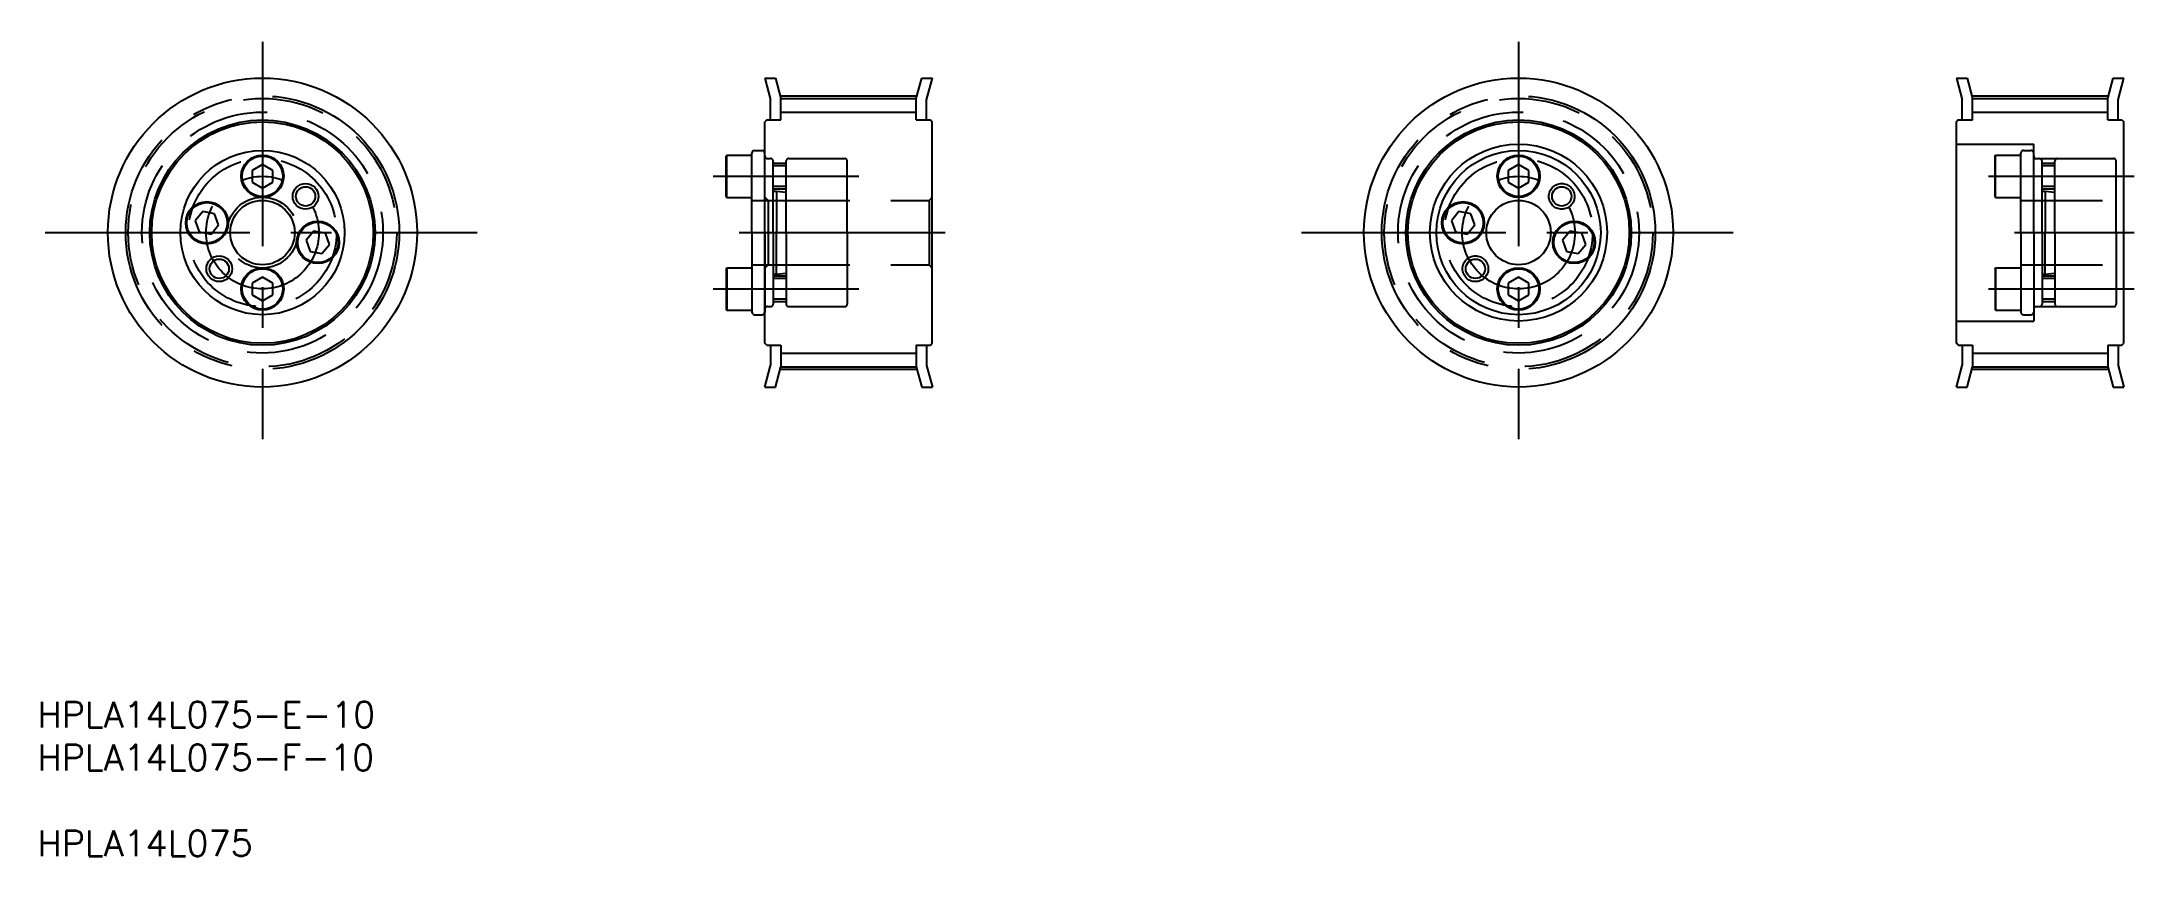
# Model space of a CAD drawing. Extents: x 16 to 341, y 5 to 132.
import ezdxf

# ---------------------------------------------------------------- set-up
doc = ezdxf.new("R2010")
doc.units = 0
doc.linetypes.add('CENTER', pattern=[50.8, 31.75, -6.35, 6.35, -6.35])
doc.linetypes.add('DASHED', pattern=[19.05, 12.7, -6.35])
doc.layers.get('0').update_dxf_attribs({"linetype": 'CONTINUOUS'})
doc.layers.add('CENTER', color=1, linetype='CENTER')
doc.styles.add('MISUMI', font='txt.shx')

# ---------------------------------------------------------------- blocks, each defined once
blk = doc.blocks.new('*U8')
at = {"color": 7, "linetype": 'CONTINUOUS', "style": 'MISUMI'}
for s, p in [('HPLA14L075-E-10', (15.05, 25.31)), ('HPLA14L075-F-10', (15.05, 18.65)), ('HPLA14L075', (15.05, 5.31))]:
    blk.add_text(s, height=4, dxfattribs=at).set_placement(p)

msp = doc.modelspace()

# ---------------------------------------------------------------- linework, layer by layer
at = {"color": 7, "linetype": 'CONTINUOUS'}
for p, q in [((127.99, 126.19), (128.89, 122.82)), ((127.99, 126.19), (129.65, 126.19)), ((129.65, 126.19), (130.49, 123.03)), ((151.49, 123.03), (152.34, 126.19)), ((152.34, 126.19), (154, 126.19)), ((153.09, 122.82), (154, 126.19)), ((312.99, 126.19), (313.89, 122.82)), ((312.99, 126.19), (314.64, 126.19)), ((314.64, 126.19), (315.49, 123.03)), ((336.49, 123.03), (337.34, 126.19)), ((337.34, 126.19), (338.99, 126.19)), ((338.09, 122.82), (338.99, 126.19)), ((128.89, 119.69), (128.89, 122.82)), ((130.49, 123.03), (151.49, 123.03)), ((130.49, 119.69), (130.49, 123.03)), ((151.49, 119.69), (151.49, 123.03)), ((153.09, 119.69), (153.09, 122.82)), ((313.89, 119.69), (313.89, 122.82)), ((315.49, 123.03), (336.49, 123.03)), ((315.49, 119.69), (315.49, 123.03)), ((336.49, 119.69), (336.49, 123.03)), ((338.09, 119.69), (338.09, 122.82)), ((128.29, 119.69), (127.99, 119.39)), ((127.99, 84.99), (127.99, 119.39)), ((128.29, 119.69), (130.49, 119.69)), ((151.49, 119.69), (153.69, 119.69)), ((153.69, 119.69), (153.99, 119.39)), ((153.99, 84.99), (153.99, 119.39)), ((313.29, 119.69), (312.99, 119.39)), ((312.99, 84.99), (312.99, 119.39)), ((313.29, 119.69), (315.49, 119.69)), ((336.49, 119.69), (338.69, 119.69)), ((338.69, 119.69), (338.99, 119.39)), ((338.99, 84.99), (338.99, 119.39)), ((121.99, 114.08), (122.09, 114.24)), ((121.99, 107.8), (121.99, 114.08)), ((122.09, 107.64), (122.09, 114.24)), ((122.09, 114.24), (125.99, 114.24)), ((125.99, 102.19), (125.99, 114.54)), ((125.99, 107.64), (125.99, 114.24)), ((126.39, 114.94), (127.59, 114.94)), ((127.99, 102.19), (127.99, 114.54)), ((49.99, 112.79), (48.39, 111.86)), ((48.39, 111.86), (48.39, 110.02)), ((51.59, 111.86), (49.99, 112.79)), ((51.59, 110.02), (51.59, 111.86)), ((125.99, 108.94), (125.99, 112.94)), ((245.01, 112.79), (243.41, 111.86)), ((243.41, 111.86), (243.41, 110.02)), ((246.61, 111.86), (245.01, 112.79)), ((246.61, 110.02), (246.61, 111.86)), ((48.39, 110.02), (49.99, 109.09)), ((49.99, 109.09), (51.59, 110.02)), ((121.99, 107.8), (122.09, 107.64)), ((122.09, 107.64), (125.99, 107.64)), ((125.99, 108.37), (125.99, 108.37)), ((243.41, 110.02), (245.01, 109.09)), ((245.01, 109.09), (246.61, 110.02)), ((40.74, 105.45), (39.55, 104.03)), ((39.55, 104.03), (40.18, 102.3)), ((42.56, 105.13), (40.74, 105.45)), ((43.19, 103.39), (42.56, 105.13)), ((125.99, 105.28), (125.99, 105.28)), ((235.76, 105.45), (234.58, 104.03)), ((234.58, 104.03), (235.21, 102.3)), ((237.58, 105.13), (235.76, 105.45)), ((238.21, 103.39), (237.58, 105.13)), ((40.18, 102.3), (42, 101.97)), ((42, 101.97), (43.19, 103.39)), ((57.97, 102.41), (56.78, 100.99)), ((56.78, 100.99), (57.41, 99.26)), ((59.79, 102.09), (57.97, 102.41)), ((60.42, 100.35), (59.79, 102.09)), ((125.99, 102.19), (125.99, 89.84)), ((127.99, 102.19), (127.99, 89.84)), ((235.21, 102.3), (237.03, 101.97)), ((237.03, 101.97), (238.21, 103.39)), ((253, 102.41), (251.81, 100.99)), ((251.81, 100.99), (252.44, 99.26)), ((254.82, 102.09), (253, 102.41)), ((255.45, 100.35), (254.82, 102.09)), ((57.41, 99.26), (59.23, 98.94)), ((59.23, 98.94), (60.42, 100.35)), ((252.44, 99.26), (254.26, 98.94)), ((254.26, 98.94), (255.45, 100.35)), ((49.99, 95.29), (48.39, 94.36)), ((48.39, 94.36), (48.39, 92.52)), ((51.59, 94.36), (49.99, 95.29)), ((51.59, 92.52), (51.59, 94.36)), ((121.99, 96.58), (122.09, 96.74)), ((121.99, 96.58), (121.99, 90.3)), ((122.09, 96.74), (125.99, 96.74)), ((122.09, 96.74), (122.09, 90.14)), ((125.99, 96.74), (125.99, 90.14)), ((125.99, 95.44), (125.99, 91.44)), ((245.01, 95.29), (243.41, 94.36)), ((243.41, 94.36), (243.41, 92.52)), ((246.61, 94.36), (245.01, 95.29)), ((246.61, 92.52), (246.61, 94.36)), ((48.39, 92.52), (49.99, 91.59)), ((49.99, 91.59), (51.59, 92.52)), ((243.41, 92.52), (245.01, 91.59)), ((245.01, 91.59), (246.61, 92.52)), ((121.99, 90.3), (122.09, 90.14)), ((122.09, 90.14), (125.99, 90.14)), ((126.39, 89.44), (127.59, 89.44)), ((128.29, 84.69), (127.99, 84.99)), ((128.29, 84.69), (130.49, 84.69)), ((128.89, 84.69), (128.89, 81.56)), ((130.49, 84.69), (130.49, 81.35)), ((151.49, 84.69), (153.69, 84.69)), ((151.49, 84.69), (151.49, 81.35)), ((153.09, 84.69), (153.09, 81.56)), ((153.69, 84.69), (153.99, 84.99)), ((313.29, 84.69), (312.99, 84.99)), ((313.29, 84.69), (315.49, 84.69)), ((313.89, 84.69), (313.89, 81.56)), ((315.49, 84.69), (315.49, 81.35)), ((336.49, 84.69), (338.69, 84.69)), ((336.49, 84.69), (336.49, 81.35)), ((338.09, 84.69), (338.09, 81.56)), ((338.69, 84.69), (338.99, 84.99)), ((127.99, 78.19), (128.89, 81.56)), ((129.65, 78.19), (130.49, 81.35)), ((130.49, 81.35), (151.49, 81.35)), ((151.49, 81.35), (152.34, 78.19)), ((153.09, 81.56), (154, 78.19)), ((312.99, 78.19), (313.89, 81.56)), ((314.64, 78.19), (315.49, 81.35)), ((315.49, 81.35), (336.49, 81.35)), ((336.49, 81.35), (337.34, 78.19)), ((338.09, 81.56), (338.99, 78.19)), ((127.99, 78.19), (129.65, 78.19)), ((152.34, 78.19), (154, 78.19)), ((312.99, 78.19), (314.64, 78.19)), ((337.34, 78.19), (338.99, 78.19))]:
    msp.add_line(p, q, dxfattribs=at)
at = {"color": 3, "linetype": 'CONTINUOUS'}
for p, q in [((130.49, 120.9), (151.49, 120.9)), ((315.49, 120.9), (336.49, 120.9)), ((130.49, 83.48), (151.49, 83.48)), ((315.49, 83.48), (336.49, 83.48))]:
    msp.add_line(p, q, dxfattribs=at)
at = {"color": 3, "linetype": 'DASHED'}
for p, q in [((312.99, 115.94), (324.99, 115.94)), ((318.99, 114.08), (319.08, 114.24)), ((318.99, 107.8), (318.99, 114.08)), ((319.08, 107.64), (319.08, 114.24)), ((319.08, 114.24), (322.99, 114.24)), ((322.99, 102.19), (322.99, 114.54)), ((322.99, 107.64), (322.99, 114.24)), ((323.39, 114.94), (324.59, 114.94)), ((324.99, 113.69), (324.99, 115.94)), ((324.99, 102.19), (324.99, 114.54)), ((128.4, 113.69), (128.89, 113.69)), ((129.29, 102.19), (129.29, 113.29)), ((131.29, 112.94), (129.29, 112.94)), ((131.29, 112.54), (129.29, 112.54)), ((131.29, 102.19), (131.29, 113.29)), ((131.69, 113.69), (140.39, 113.69)), ((140.79, 102.19), (140.79, 113.29)), ((322.99, 108.94), (322.99, 112.94)), ((324.99, 113.69), (338.99, 113.69)), ((325.4, 113.69), (325.89, 113.69)), ((326.29, 102.19), (326.29, 113.29)), ((328.29, 112.94), (326.29, 112.94)), ((328.29, 112.54), (326.29, 112.54)), ((328.29, 102.19), (328.29, 113.29)), ((328.69, 113.69), (337.39, 113.69)), ((337.79, 102.19), (337.79, 113.29)), ((127.99, 107.69), (128.49, 107.19)), ((131.29, 109.34), (129.29, 109.34)), ((131.29, 108.94), (129.29, 108.94)), ((129.29, 108.64), (129.79, 108.64)), ((129.79, 108.64), (129.79, 102.19)), ((129.79, 108.64), (131.29, 108.49)), ((153.99, 107.69), (153.49, 107.19)), ((318.99, 107.8), (319.08, 107.64)), ((319.08, 107.64), (322.99, 107.64)), ((322.99, 108.37), (322.99, 108.37)), ((328.29, 109.34), (326.29, 109.34)), ((328.29, 108.94), (326.29, 108.94)), ((326.29, 108.64), (326.79, 108.64)), ((326.79, 108.64), (326.79, 102.19)), ((326.79, 108.64), (328.29, 108.49)), ((125.99, 107.19), (140.79, 107.19)), ((128.49, 107.19), (153.49, 107.19)), ((128.49, 107.19), (128.49, 97.19)), ((153.49, 107.19), (153.49, 97.19)), ((322.99, 107.19), (337.79, 107.19)), ((322.99, 105.28), (322.99, 105.28)), ((129.29, 102.19), (129.29, 91.09)), ((129.79, 95.74), (129.79, 102.19)), ((131.29, 102.19), (131.29, 91.09)), ((140.79, 102.19), (140.79, 91.09)), ((322.99, 102.19), (322.99, 89.84)), ((324.99, 102.19), (324.99, 89.84)), ((326.29, 102.19), (326.29, 91.09)), ((326.79, 95.74), (326.79, 102.19)), ((328.29, 102.19), (328.29, 91.09)), ((337.79, 102.19), (337.79, 91.09)), ((125.99, 97.19), (140.79, 97.19)), ((127.99, 96.69), (128.49, 97.19)), ((128.49, 97.19), (153.49, 97.19)), ((129.29, 95.74), (129.79, 95.74)), ((131.29, 95.44), (129.29, 95.44)), ((131.29, 95.04), (129.29, 95.04)), ((129.79, 95.74), (131.29, 95.89)), ((153.99, 96.69), (153.49, 97.19)), ((318.99, 96.58), (319.08, 96.74)), ((318.99, 96.58), (318.99, 90.3)), ((319.08, 96.74), (322.99, 96.74)), ((319.08, 96.74), (319.08, 90.14)), ((322.99, 97.19), (337.79, 97.19)), ((322.99, 96.74), (322.99, 90.14)), ((322.99, 95.44), (322.99, 91.44)), ((326.29, 95.74), (326.79, 95.74)), ((328.29, 95.44), (326.29, 95.44)), ((328.29, 95.04), (326.29, 95.04)), ((326.79, 95.74), (328.29, 95.89)), ((131.29, 91.84), (129.29, 91.84)), ((131.29, 91.44), (129.29, 91.44)), ((328.29, 91.84), (326.29, 91.84)), ((328.29, 91.44), (326.29, 91.44)), ((128.4, 90.69), (128.89, 90.69)), ((131.69, 90.69), (140.39, 90.69)), ((312.99, 88.44), (324.99, 88.44)), ((318.99, 90.3), (319.08, 90.14)), ((319.08, 90.14), (322.99, 90.14)), ((323.39, 89.44), (324.59, 89.44)), ((324.99, 90.69), (324.99, 88.44)), ((324.99, 90.69), (338.99, 90.69)), ((325.4, 90.69), (325.89, 90.69)), ((328.69, 90.69), (337.39, 90.69))]:
    msp.add_line(p, q, dxfattribs=at)
at = {"color": 7, "linetype": 'CONTINUOUS'}
for centre, radius in [((49.99, 102.19), 24), ((245.01, 102.19), 24), ((49.99, 102.19), 17.5), ((49.99, 102.19), 17.2), ((245.01, 102.19), 17.5), ((245.01, 102.19), 17.2), ((49.99, 102.19), 12.75), ((49.99, 110.94), 3.3), ((49.99, 110.94), 3.14), ((245.01, 102.19), 13.75), ((245.01, 102.19), 12.75), ((245.01, 110.94), 3.3), ((245.01, 110.94), 3.14), ((56.69, 107.82), 1.5), ((251.71, 107.82), 1.5), ((49.99, 102.19), 5), ((58.6, 100.67), 3.3), ((236.39, 103.71), 3.3), ((236.39, 103.71), 3.14), ((245.01, 102.19), 5), ((253.63, 100.67), 3.3), ((58.6, 100.67), 3.14), ((253.63, 100.67), 3.14), ((43.28, 96.57), 1.5), ((238.31, 96.57), 1.5), ((49.99, 93.44), 3.3), ((49.99, 93.44), 3.14), ((245.01, 93.44), 3.3), ((245.01, 93.44), 3.14)]:
    msp.add_circle(centre, radius, dxfattribs=at)
at = {"color": 3, "linetype": 'DASHED'}
for centre, radius in [((49.99, 102.19), 20.84), ((49.99, 102.19), 18.71), ((245.01, 102.19), 20.84), ((245.01, 102.19), 18.71), ((49.99, 102.19), 11.5), ((245.01, 102.19), 11.5), ((49.99, 102.19), 5.5), ((251.71, 107.82), 2), ((238.31, 96.57), 2)]:
    msp.add_circle(centre, radius, dxfattribs=at)
at = {"color": 3}
for centre in [(56.69, 107.82), (43.28, 96.57)]:
    msp.add_circle(centre, 2, dxfattribs=at)
at = {"color": 7}
for radius in [3.3, 3.14]:
    msp.add_circle((41.37, 103.71), radius, dxfattribs=at)
at = {"color": 7, "linetype": 'CONTINUOUS'}
for centre, start, end in [((126.39, 114.54), 90, 180), ((127.59, 114.54), 0, 90), ((126.39, 89.84), 180, 270), ((127.59, 89.84), 270, 0)]:
    msp.add_arc(centre, 0.4, start, end, dxfattribs=at)
at = {"color": 3, "linetype": 'DASHED'}
for centre, radius, start, end in [((128.4, 114.1), 0.41, 180, 270), ((323.39, 114.54), 0.4, 90, 180), ((324.59, 114.54), 0.4, 0, 90), ((325.4, 114.1), 0.41, 180, 270), ((128.89, 113.29), 0.4, 0, 90), ((131.69, 113.29), 0.4, 90, 180), ((140.39, 113.29), 0.4, 0, 90), ((325.89, 113.29), 0.4, 0, 90), ((328.69, 113.29), 0.4, 90, 180), ((337.39, 113.29), 0.4, 0, 90), ((128.89, 91.09), 0.4, 270, 0), ((131.69, 91.09), 0.4, 180, 270), ((140.39, 91.09), 0.4, 270, 0), ((325.89, 91.09), 0.4, 270, 0), ((328.69, 91.09), 0.4, 180, 270), ((337.39, 91.09), 0.4, 270, 0), ((128.4, 90.28), 0.41, 90, 180), ((323.39, 89.84), 0.4, 180, 270), ((324.59, 89.84), 0.4, 270, 0), ((325.4, 90.28), 0.41, 90, 180)]:
    msp.add_arc(centre, radius, start, end, dxfattribs=at)
at = {"layer": 'CENTER', "color": 1, "linetype": 'CENTER'}
for p, q in [((49.99, 131.83), (49.99, 70.1)), ((245.01, 131.83), (245.01, 70.1)), ((130.39, 123.42), (151.6, 123.42)), ((315.39, 123.42), (336.59, 123.42)), ((119.99, 110.94), (142.59, 110.94)), ((317.99, 110.94), (340.59, 110.94)), ((16.27, 102.19), (83.32, 102.19)), ((123.99, 102.19), (142.59, 102.19)), ((125.99, 102.19), (155.99, 102.19)), ((211.3, 102.19), (278.34, 102.19)), ((321.99, 102.19), (340.59, 102.19)), ((119.99, 93.44), (142.59, 93.44)), ((317.99, 93.44), (340.59, 93.44)), ((130.39, 80.97), (151.6, 80.97)), ((315.39, 80.97), (336.59, 80.97))]:
    msp.add_line(p, q, dxfattribs=at)
for centre, radius in [((49.99, 102.19), 21.23), ((245.01, 102.19), 21.23), ((49.99, 102.19), 8.75), ((245.01, 102.19), 8.75)]:
    msp.add_circle(centre, radius, dxfattribs=at)

# ---------------------------------------------------------------- block references
at = {"color": 7, "linetype": 'CONTINUOUS'}
msp.add_blockref('*U8', (0, 0), dxfattribs=at)

doc.saveas('drawing.dxf')
